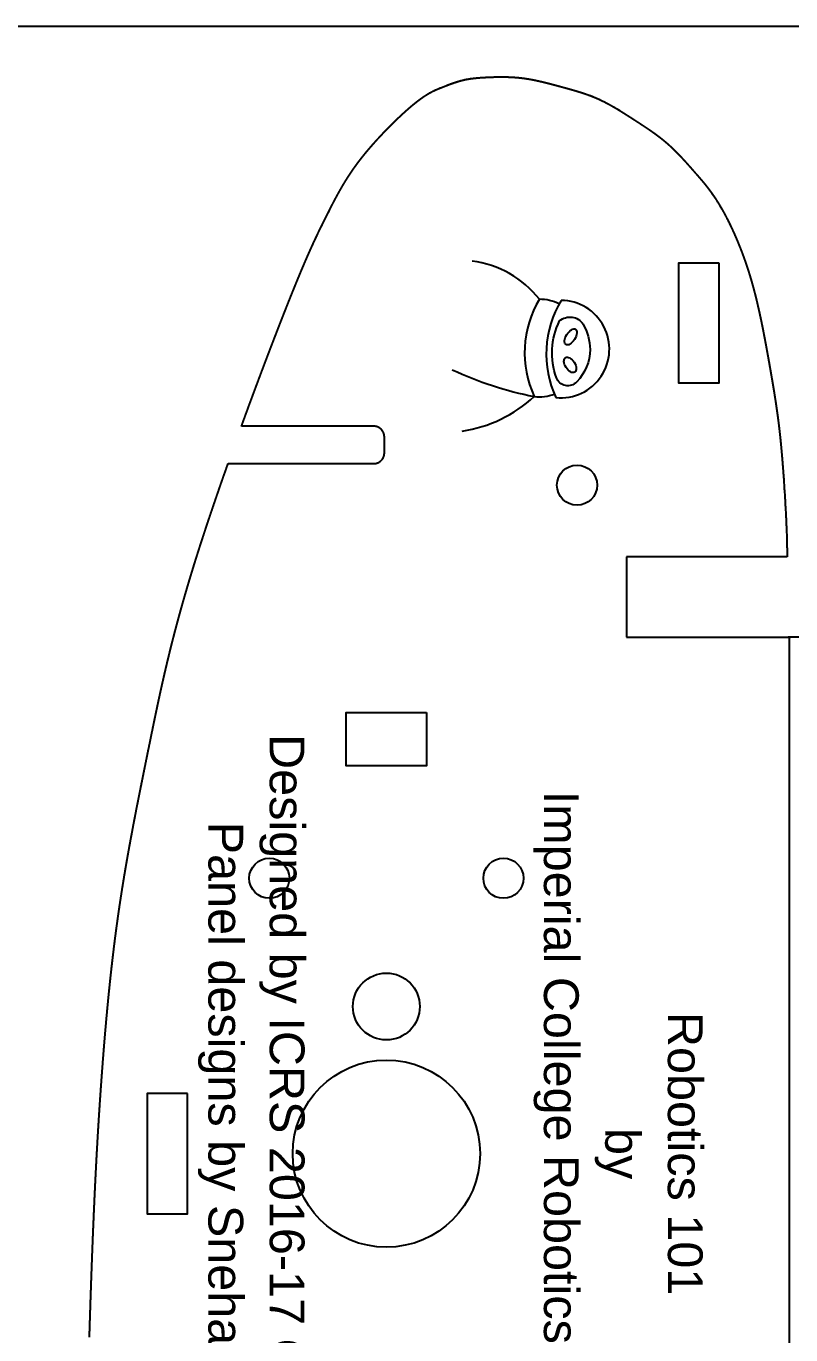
# Model space of a CAD drawing. Header units: millimetres. Extents: x -53 to 1579, y -453 to 381.
# Drawn here: x 246.3 to 303.4, y 283.4 to 381.2 of the extents above; entities that cross this region are included whole.
import ezdxf
from ezdxf.enums import TextEntityAlignment as Align

# ---------------------------------------------------------------- set-up
doc = ezdxf.new("R2010")
doc.units = ezdxf.units.MM
doc.layers.add('design4', color=5, linetype='Continuous')
doc.layers.add('Print', color=250, linetype='Continuous')
doc.layers.add('toCut', color=1, linetype='Continuous', true_color=0xff0000)
doc.styles.get("Standard").update_dxf_attribs({"font": 'Arial.ttf'})

msp = doc.modelspace()

# ---------------------------------------------------------------- linework, layer by layer
msp.add_line((-53.352, 381.237), (546.648, 381.237))
at = {"layer": 'design4', "lineweight": -3}
for points, format in [([(284.623, 360.809, 0, 0, 0.069375), (278.231, 358.968, 0, 0, 0.747241), (278.11, 355.54, 15.905, 15.905, -3.108635)], "xyseb"), ([(278.11, 355.54, 0.061553), (284.236, 353.534)], "xyb")]:
    msp.add_lwpolyline(points, format=format, dxfattribs=at)
msp.add_lwpolyline([(287.888, 358.953, -0.121417), (288.417, 357.058, -0.188102), (287.409, 354.625, -0.571144), (285.9, 354.945, -0.206129), (286.131, 359.191, -0.455702), (287.888, 358.953)], format="xyb", close=True, dxfattribs=at)
for centre, radius, start, end in [((278.584, 356.034), 7.699, 38.33535, 82.49081), ((291.255, 356.808), 7.745, 148.89367, 205.00801), ((284.582, 357.163), 3.646, 65.3329, 89.3471), ((292.88, 356.726), 7.745, 148.89367, 205.00801), ((286.207, 357.081), 3.646, 264.55457, 89.3471), ((277.352, 360.976), 10.137, 278.48283, 312.76617), ((284.582, 357.163), 3.646, 264.55457, 288.63324)]:
    msp.add_arc(centre, radius, start, end, dxfattribs=at)
for centre, major_axis, ratio in [((286.959, 357.992), (0.367, 0.576), 0.496414), ((286.918, 355.899), (-0.344, 0.543), 0.562785)]:
    msp.add_ellipse(centre, major_axis=major_axis, ratio=ratio, dxfattribs=at)
at = {"layer": 'toCut'}
for points in [[(298.032, 363.544), (298.032, 354.544), (295.032, 354.544), (295.032, 363.544)], [(298.032, 363.544), (298.032, 354.544), (295.032, 354.544), (295.032, 363.544)], [(276.184, 329.904), (276.184, 325.904), (270.184, 325.904), (270.184, 329.904)], [(258.312, 301.404), (255.312, 301.404), (255.312, 292.404), (258.312, 292.404)]]:
    msp.add_lwpolyline(points, close=True, dxfattribs=at)
for centre, radius in [((287.434, 346.904), 1.5), ((264.434, 317.504), 1.5), ((281.934, 317.504), 1.5), ((273.184, 307.904), 2.5), ((273.184, 296.904), 7)]:
    msp.add_circle(centre, radius, dxfattribs=at)
for points in [[(277.732, 376.817), (277.809, 376.847), (277.887, 376.876)], [(277.887, 376.876), (277.964, 376.905), (278.042, 376.933)], [(278.042, 376.933), (278.119, 376.961), (278.197, 376.988)], [(278.197, 376.988), (278.274, 377.015), (278.352, 377.041)], [(278.352, 377.041), (278.43, 377.066), (278.508, 377.09)], [(278.508, 377.09), (278.547, 377.102), (278.586, 377.114)], [(278.586, 377.114), (278.625, 377.125), (278.664, 377.137)], [(278.664, 377.137), (278.703, 377.148), (278.742, 377.158)], [(278.742, 377.158), (278.781, 377.169), (278.82, 377.179)], [(278.82, 377.179), (278.859, 377.189), (278.898, 377.199)], [(278.898, 377.199), (278.937, 377.208), (278.976, 377.217)], [(278.976, 377.217), (279.016, 377.226), (279.055, 377.235)], [(279.055, 377.235), (279.094, 377.243), (279.134, 377.251)], [(279.134, 377.251), (279.173, 377.259), (279.213, 377.267)], [(279.213, 377.267), (279.253, 377.274), (279.292, 377.281)], [(279.292, 377.281), (279.333, 377.288), (279.373, 377.295)], [(279.373, 377.295), (279.413, 377.301), (279.454, 377.307)], [(279.454, 377.307), (279.494, 377.313), (279.535, 377.319)], [(279.535, 377.319), (279.577, 377.325), (279.618, 377.33)], [(279.618, 377.33), (279.66, 377.335), (279.702, 377.341)], [(279.702, 377.341), (279.744, 377.345), (279.786, 377.35)], [(279.786, 377.35), (279.829, 377.355), (279.872, 377.359)], [(279.872, 377.359), (279.916, 377.363), (279.96, 377.367)], [(279.96, 377.367), (280.004, 377.371), (280.049, 377.375)], [(280.049, 377.375), (280.094, 377.379), (280.139, 377.382)], [(280.139, 377.382), (280.185, 377.386), (280.231, 377.389)], [(280.231, 377.389), (280.278, 377.392), (280.325, 377.395)], [(280.325, 377.395), (280.373, 377.398), (280.42, 377.401)], [(280.42, 377.401), (280.469, 377.404), (280.518, 377.407)], [(280.518, 377.407), (280.568, 377.409), (280.618, 377.412)], [(280.618, 377.412), (280.669, 377.414), (280.719, 377.417)], [(280.719, 377.417), (280.772, 377.419), (280.824, 377.422)], [(280.824, 377.422), (280.877, 377.424), (280.93, 377.426)], [(280.93, 377.426), (280.984, 377.428), (281.039, 377.43)], [(281.039, 377.43), (281.094, 377.432), (281.15, 377.434)], [(281.15, 377.434), (281.206, 377.435), (281.262, 377.437)], [(281.262, 377.437), (281.32, 377.438), (281.377, 377.44)], [(281.377, 377.44), (281.436, 377.441), (281.494, 377.442)], [(281.494, 377.442), (281.553, 377.443), (281.612, 377.444)], [(281.612, 377.444), (281.672, 377.444), (281.732, 377.444)], [(281.732, 377.444), (281.793, 377.444), (281.853, 377.444)], [(281.853, 377.444), (281.915, 377.444), (281.976, 377.443)], [(281.976, 377.443), (282.038, 377.442), (282.1, 377.441)], [(282.1, 377.441), (282.163, 377.44), (282.225, 377.438)], [(282.225, 377.438), (282.289, 377.436), (282.352, 377.434)], [(282.352, 377.434), (282.415, 377.431), (282.479, 377.428)], [(282.479, 377.428), (282.543, 377.425), (282.607, 377.422)], [(282.607, 377.422), (282.672, 377.418), (282.736, 377.414)], [(282.736, 377.414), (282.801, 377.409), (282.866, 377.404)], [(282.866, 377.404), (282.931, 377.399), (282.996, 377.393)], [(282.996, 377.393), (283.062, 377.387), (283.127, 377.381)], [(283.127, 377.381), (283.192, 377.374), (283.258, 377.367)], [(283.258, 377.367), (283.324, 377.359), (283.389, 377.351)], [(283.389, 377.351), (283.455, 377.342), (283.521, 377.333)], [(283.521, 377.333), (283.587, 377.323), (283.652, 377.313)], [(283.652, 377.313), (283.718, 377.303), (283.784, 377.292)], [(283.784, 377.292), (283.85, 377.281), (283.916, 377.27)], [(283.916, 377.27), (283.982, 377.258), (284.048, 377.246)], [(284.048, 377.246), (284.114, 377.233), (284.18, 377.22)], [(284.18, 377.22), (284.246, 377.207), (284.313, 377.193)], [(284.313, 377.193), (284.379, 377.179), (284.445, 377.165)], [(284.445, 377.165), (284.511, 377.151), (284.577, 377.136)], [(284.577, 377.136), (284.644, 377.121), (284.71, 377.106)], [(284.71, 377.106), (284.776, 377.091), (284.843, 377.075)], [(284.843, 377.075), (284.909, 377.059), (284.975, 377.043)], [(284.975, 377.043), (285.108, 377.01), (285.241, 376.977)], [(285.241, 376.977), (285.374, 376.942), (285.507, 376.908)], [(285.507, 376.908), (285.64, 376.873), (285.773, 376.837)], [(275.806, 375.85), (275.835, 375.871), (275.865, 375.892)], [(275.865, 375.892), (275.894, 375.912), (275.923, 375.932)], [(275.923, 375.932), (275.951, 375.951), (275.979, 375.971)], [(275.979, 375.971), (276.007, 375.99), (276.035, 376.008)], [(276.035, 376.008), (276.062, 376.026), (276.089, 376.044)], [(276.089, 376.044), (276.116, 376.061), (276.142, 376.078)], [(276.142, 376.078), (276.168, 376.095), (276.194, 376.111)], [(276.194, 376.111), (276.22, 376.127), (276.245, 376.143)], [(276.245, 376.143), (276.27, 376.158), (276.295, 376.173)], [(276.295, 376.173), (276.32, 376.187), (276.344, 376.202)], [(276.344, 376.202), (276.369, 376.216), (276.393, 376.23)], [(276.393, 376.23), (276.416, 376.243), (276.44, 376.256)], [(276.44, 376.256), (276.463, 376.269), (276.486, 376.282)], [(276.486, 376.282), (276.509, 376.294), (276.532, 376.307)], [(276.532, 376.307), (276.555, 376.318), (276.577, 376.33)], [(276.577, 376.33), (276.599, 376.341), (276.621, 376.353)], [(276.621, 376.353), (276.643, 376.364), (276.665, 376.375)], [(276.665, 376.375), (276.687, 376.385), (276.708, 376.396)], [(276.708, 376.396), (276.729, 376.406), (276.75, 376.416)], [(276.75, 376.416), (276.771, 376.426), (276.792, 376.435)], [(276.792, 376.435), (276.833, 376.454), (276.875, 376.473)], [(276.875, 376.473), (276.915, 376.49), (276.955, 376.508)], [(276.955, 376.508), (276.995, 376.524), (277.035, 376.541)], [(277.035, 376.541), (277.074, 376.557), (277.113, 376.573)], [(277.113, 376.573), (277.19, 376.604), (277.268, 376.635)], [(277.268, 376.635), (277.423, 376.696), (277.577, 376.757)], [(277.577, 376.757), (277.655, 376.787), (277.732, 376.817)], [(285.773, 376.837), (285.906, 376.801), (286.039, 376.766)], [(286.039, 376.766), (286.305, 376.693), (286.571, 376.621)], [(286.571, 376.621), (286.704, 376.584), (286.837, 376.548)], [(286.837, 376.548), (286.969, 376.51), (287.102, 376.472)], [(287.102, 376.472), (287.234, 376.434), (287.366, 376.395)], [(287.366, 376.395), (287.432, 376.375), (287.498, 376.355)], [(287.498, 376.355), (287.564, 376.334), (287.63, 376.314)], [(287.63, 376.314), (287.696, 376.293), (287.761, 376.272)], [(287.761, 376.272), (287.827, 376.251), (287.892, 376.23)], [(287.892, 376.23), (287.957, 376.208), (288.023, 376.186)], [(288.023, 376.186), (288.088, 376.163), (288.153, 376.14)], [(288.153, 376.14), (288.218, 376.117), (288.283, 376.094)], [(288.283, 376.094), (288.347, 376.07), (288.412, 376.046)], [(288.412, 376.046), (288.477, 376.021), (288.541, 375.996)], [(288.541, 375.996), (288.605, 375.971), (288.669, 375.945)], [(288.669, 375.945), (288.733, 375.919), (288.797, 375.893)], [(288.797, 375.893), (288.861, 375.865), (288.925, 375.838)], [(274.569, 374.83), (274.612, 374.869), (274.655, 374.907)], [(274.655, 374.907), (274.697, 374.945), (274.738, 374.982)], [(274.738, 374.982), (274.78, 375.018), (274.821, 375.055)], [(274.821, 375.055), (274.861, 375.09), (274.902, 375.126)], [(274.902, 375.126), (274.942, 375.16), (274.981, 375.194)], [(274.981, 375.194), (275.02, 375.227), (275.059, 375.26)], [(275.059, 375.26), (275.097, 375.293), (275.135, 375.325)], [(275.135, 375.325), (275.172, 375.355), (275.209, 375.386)], [(275.209, 375.386), (275.245, 375.416), (275.282, 375.446)], [(275.282, 375.446), (275.317, 375.475), (275.352, 375.503)], [(275.352, 375.503), (275.387, 375.531), (275.422, 375.559)], [(275.422, 375.559), (275.456, 375.585), (275.489, 375.612)], [(275.489, 375.612), (275.522, 375.638), (275.556, 375.663)], [(275.556, 375.663), (275.588, 375.688), (275.62, 375.713)], [(275.62, 375.713), (275.652, 375.736), (275.683, 375.76)], [(275.683, 375.76), (275.714, 375.783), (275.745, 375.806)], [(275.745, 375.806), (275.775, 375.828), (275.806, 375.85)], [(288.925, 375.838), (288.988, 375.81), (289.051, 375.782)], [(289.051, 375.782), (289.114, 375.753), (289.177, 375.723)], [(289.177, 375.723), (289.24, 375.693), (289.303, 375.663)], [(289.303, 375.663), (289.365, 375.632), (289.428, 375.601)], [(289.428, 375.601), (289.49, 375.57), (289.552, 375.538)], [(289.552, 375.538), (289.614, 375.505), (289.676, 375.473)], [(289.676, 375.473), (289.738, 375.44), (289.8, 375.407)], [(289.8, 375.407), (289.861, 375.373), (289.923, 375.339)], [(289.923, 375.339), (289.984, 375.304), (290.046, 375.27)], [(290.046, 375.27), (290.107, 375.234), (290.168, 375.199)], [(290.168, 375.199), (290.229, 375.164), (290.29, 375.128)], [(290.29, 375.128), (290.351, 375.092), (290.412, 375.056)], [(290.412, 375.056), (290.473, 375.019), (290.533, 374.982)], [(290.533, 374.982), (290.594, 374.945), (290.654, 374.908)], [(290.654, 374.908), (290.775, 374.833), (290.896, 374.758)], [(273.565, 373.873), (273.612, 373.92), (273.66, 373.967)], [(273.66, 373.967), (273.707, 374.014), (273.754, 374.06)], [(273.754, 374.06), (273.801, 374.106), (273.848, 374.152)], [(273.848, 374.152), (273.895, 374.197), (273.941, 374.243)], [(273.941, 374.243), (273.988, 374.287), (274.034, 374.331)], [(274.034, 374.331), (274.08, 374.375), (274.126, 374.419)], [(274.126, 374.419), (274.171, 374.462), (274.217, 374.505)], [(274.217, 374.505), (274.261, 374.547), (274.306, 374.589)], [(274.306, 374.589), (274.351, 374.63), (274.395, 374.671)], [(274.395, 374.671), (274.439, 374.711), (274.483, 374.752)], [(274.483, 374.752), (274.526, 374.791), (274.569, 374.83)], [(290.896, 374.758), (291.017, 374.682), (291.137, 374.606)], [(291.137, 374.606), (291.378, 374.452), (291.618, 374.297)], [(291.618, 374.297), (291.858, 374.142), (292.098, 373.987)], [(292.098, 373.987), (292.217, 373.909), (292.337, 373.831)], [(272.603, 372.871), (272.699, 372.974), (272.795, 373.078)], [(272.795, 373.078), (272.843, 373.129), (272.891, 373.181)], [(272.891, 373.181), (272.939, 373.231), (272.988, 373.282)], [(272.988, 373.282), (273.036, 373.333), (273.084, 373.383)], [(273.084, 373.383), (273.132, 373.433), (273.181, 373.483)], [(273.181, 373.483), (273.229, 373.533), (273.277, 373.582)], [(273.277, 373.582), (273.325, 373.631), (273.373, 373.68)], [(273.373, 373.68), (273.421, 373.729), (273.469, 373.777)], [(273.469, 373.777), (273.517, 373.825), (273.565, 373.873)], [(292.337, 373.831), (292.455, 373.752), (292.574, 373.673)], [(292.574, 373.673), (292.692, 373.593), (292.81, 373.513)], [(292.81, 373.513), (292.868, 373.472), (292.927, 373.432)], [(292.927, 373.432), (292.985, 373.391), (293.043, 373.35)], [(293.043, 373.35), (293.101, 373.309), (293.159, 373.268)], [(293.159, 373.268), (293.216, 373.226), (293.274, 373.184)], [(293.274, 373.184), (293.331, 373.142), (293.388, 373.1)], [(293.388, 373.1), (293.445, 373.057), (293.501, 373.015)], [(293.501, 373.015), (293.558, 372.972), (293.614, 372.928)], [(271.763, 371.914), (271.808, 371.968), (271.853, 372.022)], [(271.853, 372.022), (271.899, 372.075), (271.944, 372.129)], [(271.944, 372.129), (271.99, 372.182), (272.036, 372.236)], [(272.036, 372.236), (272.129, 372.342), (272.223, 372.449)], [(272.223, 372.449), (272.317, 372.555), (272.412, 372.661)], [(272.412, 372.661), (272.507, 372.766), (272.603, 372.871)], [(293.614, 372.928), (293.669, 372.885), (293.725, 372.841)], [(293.725, 372.841), (293.78, 372.797), (293.836, 372.752)], [(293.836, 372.752), (293.89, 372.707), (293.945, 372.662)], [(293.945, 372.662), (293.999, 372.617), (294.053, 372.571)], [(294.053, 372.571), (294.107, 372.525), (294.16, 372.479)], [(294.16, 372.479), (294.213, 372.432), (294.266, 372.385)], [(294.266, 372.385), (294.318, 372.337), (294.371, 372.289)], [(294.371, 372.289), (294.422, 372.241), (294.474, 372.193)], [(294.474, 372.193), (294.526, 372.144), (294.577, 372.095)], [(294.577, 372.095), (294.628, 372.046), (294.679, 371.996)], [(294.679, 371.996), (294.729, 371.946), (294.779, 371.896)], [(271.005, 370.953), (271.044, 371.006), (271.084, 371.059)], [(271.084, 371.059), (271.124, 371.112), (271.164, 371.165)], [(271.164, 371.165), (271.204, 371.218), (271.245, 371.271)], [(271.245, 371.271), (271.287, 371.325), (271.328, 371.378)], [(271.328, 371.378), (271.37, 371.431), (271.413, 371.485)], [(271.413, 371.485), (271.455, 371.539), (271.498, 371.592)], [(271.498, 371.592), (271.542, 371.646), (271.585, 371.7)], [(271.585, 371.7), (271.629, 371.753), (271.673, 371.807)], [(271.673, 371.807), (271.718, 371.861), (271.763, 371.914)], [(294.779, 371.896), (294.829, 371.846), (294.879, 371.796)], [(294.879, 371.796), (294.929, 371.745), (294.979, 371.694)], [(294.979, 371.694), (295.028, 371.643), (295.077, 371.592)], [(295.077, 371.592), (295.126, 371.54), (295.175, 371.488)], [(295.175, 371.488), (295.224, 371.436), (295.272, 371.384)], [(295.272, 371.384), (295.32, 371.332), (295.369, 371.28)], [(295.369, 371.28), (295.465, 371.174), (295.561, 371.069)], [(295.561, 371.069), (295.656, 370.962), (295.751, 370.856)], [(270.29, 369.91), (270.323, 369.962), (270.357, 370.013)], [(270.357, 370.013), (270.39, 370.065), (270.424, 370.117)], [(270.424, 370.117), (270.458, 370.168), (270.492, 370.22)], [(270.492, 370.22), (270.527, 370.272), (270.562, 370.324)], [(270.562, 370.324), (270.597, 370.376), (270.632, 370.428)], [(270.632, 370.428), (270.668, 370.48), (270.704, 370.532)], [(270.704, 370.532), (270.741, 370.585), (270.777, 370.637)], [(270.777, 370.637), (270.815, 370.69), (270.852, 370.742)], [(270.852, 370.742), (270.89, 370.795), (270.928, 370.847)], [(270.928, 370.847), (270.966, 370.9), (271.005, 370.953)], [(295.751, 370.856), (295.846, 370.749), (295.94, 370.642)], [(295.94, 370.642), (296.129, 370.427), (296.318, 370.212)], [(296.318, 370.212), (296.412, 370.104), (296.506, 369.996)], [(269.681, 368.891), (269.739, 368.992), (269.797, 369.093)], [(269.797, 369.093), (269.826, 369.144), (269.855, 369.195)], [(269.855, 369.195), (269.885, 369.246), (269.915, 369.296)], [(269.915, 369.296), (269.945, 369.347), (269.975, 369.398)], [(269.975, 369.398), (270.006, 369.449), (270.036, 369.5)], [(270.036, 369.5), (270.067, 369.551), (270.098, 369.602)], [(270.098, 369.602), (270.13, 369.654), (270.161, 369.705)], [(270.161, 369.705), (270.193, 369.756), (270.225, 369.807)], [(270.225, 369.807), (270.258, 369.859), (270.29, 369.91)], [(296.506, 369.996), (296.554, 369.941), (296.601, 369.886)], [(296.601, 369.886), (296.648, 369.83), (296.696, 369.775)], [(296.696, 369.775), (296.743, 369.718), (296.79, 369.662)], [(296.79, 369.662), (296.838, 369.605), (296.886, 369.547)], [(296.886, 369.547), (296.933, 369.489), (296.981, 369.43)], [(296.981, 369.43), (297.029, 369.37), (297.077, 369.31)], [(297.077, 369.31), (297.125, 369.249), (297.173, 369.187)], [(297.173, 369.187), (297.197, 369.156), (297.221, 369.125)], [(297.221, 369.125), (297.245, 369.093), (297.269, 369.061)], [(297.269, 369.061), (297.293, 369.029), (297.317, 368.997)], [(269.143, 367.887), (269.195, 367.987), (269.247, 368.087)], [(269.247, 368.087), (269.299, 368.187), (269.352, 368.287)], [(269.352, 368.287), (269.406, 368.388), (269.46, 368.488)], [(269.46, 368.488), (269.514, 368.589), (269.569, 368.689)], [(269.569, 368.689), (269.625, 368.79), (269.681, 368.891)], [(297.317, 368.997), (297.342, 368.964), (297.366, 368.931)], [(297.366, 368.931), (297.39, 368.898), (297.414, 368.865)], [(297.414, 368.865), (297.439, 368.831), (297.463, 368.798)], [(297.463, 368.798), (297.488, 368.764), (297.512, 368.729)], [(297.512, 368.729), (297.536, 368.695), (297.561, 368.66)], [(297.561, 368.66), (297.585, 368.624), (297.61, 368.589)], [(297.61, 368.589), (297.635, 368.553), (297.659, 368.517)], [(297.659, 368.517), (297.684, 368.481), (297.709, 368.444)], [(297.709, 368.444), (297.733, 368.407), (297.758, 368.37)], [(297.758, 368.37), (297.783, 368.332), (297.808, 368.294)], [(297.808, 368.294), (297.833, 368.256), (297.857, 368.217)], [(297.857, 368.217), (297.882, 368.178), (297.907, 368.139)], [(297.907, 368.139), (297.932, 368.099), (297.958, 368.059)], [(297.958, 368.059), (297.983, 368.019), (298.008, 367.978)], [(268.64, 366.891), (268.739, 367.09), (268.839, 367.289)], [(268.839, 367.289), (268.889, 367.388), (268.939, 367.488)], [(268.939, 367.488), (268.99, 367.588), (269.041, 367.687)], [(269.041, 367.687), (269.092, 367.787), (269.143, 367.887)], [(298.008, 367.978), (298.033, 367.937), (298.058, 367.895)], [(298.058, 367.895), (298.084, 367.853), (298.109, 367.811)], [(298.109, 367.811), (298.134, 367.768), (298.16, 367.725)], [(298.16, 367.725), (298.185, 367.681), (298.211, 367.638)], [(298.211, 367.638), (298.236, 367.593), (298.262, 367.549)], [(298.262, 367.549), (298.288, 367.503), (298.313, 367.458)], [(298.313, 367.458), (298.339, 367.412), (298.365, 367.365)], [(298.365, 367.365), (298.391, 367.318), (298.416, 367.271)], [(298.416, 367.271), (298.442, 367.223), (298.468, 367.175)], [(298.468, 367.175), (298.494, 367.127), (298.52, 367.078)], [(298.52, 367.078), (298.546, 367.029), (298.572, 366.979)], [(268.235, 366.074), (268.261, 366.127), (268.287, 366.18)], [(268.287, 366.18), (268.312, 366.233), (268.338, 366.285)], [(268.338, 366.285), (268.364, 366.337), (268.389, 366.388)], [(268.389, 366.388), (268.414, 366.439), (268.44, 366.49)], [(268.44, 366.49), (268.49, 366.591), (268.54, 366.691)], [(268.54, 366.691), (268.59, 366.791), (268.64, 366.891)], [(298.572, 366.979), (298.598, 366.929), (298.624, 366.879)], [(298.624, 366.879), (298.65, 366.828), (298.677, 366.777)], [(298.677, 366.777), (298.703, 366.725), (298.729, 366.673)], [(298.729, 366.673), (298.755, 366.62), (298.781, 366.568)], [(298.781, 366.568), (298.807, 366.515), (298.833, 366.462)], [(298.833, 366.462), (298.859, 366.408), (298.886, 366.354)], [(298.886, 366.354), (298.912, 366.299), (298.938, 366.244)], [(298.938, 366.244), (298.964, 366.189), (298.99, 366.134)], [(298.99, 366.134), (299.016, 366.078), (299.042, 366.022)], [(267.757, 365.068), (267.772, 365.101), (267.787, 365.134)], [(267.787, 365.134), (267.802, 365.166), (267.817, 365.198)], [(267.817, 365.198), (267.832, 365.23), (267.847, 365.262)], [(267.847, 365.262), (267.861, 365.294), (267.876, 365.325)], [(267.876, 365.325), (267.891, 365.356), (267.905, 365.387)], [(267.905, 365.387), (267.92, 365.418), (267.934, 365.448)], [(267.934, 365.448), (267.948, 365.478), (267.963, 365.509)], [(267.963, 365.509), (267.977, 365.538), (267.991, 365.568)], [(267.991, 365.568), (268.005, 365.598), (268.019, 365.627)], [(268.019, 365.627), (268.046, 365.685), (268.074, 365.743)], [(268.074, 365.743), (268.101, 365.799), (268.128, 365.855)], [(268.128, 365.855), (268.155, 365.911), (268.182, 365.966)], [(268.182, 365.966), (268.208, 366.02), (268.235, 366.074)], [(299.042, 366.022), (299.068, 365.965), (299.094, 365.908)], [(299.094, 365.908), (299.12, 365.851), (299.146, 365.794)], [(299.146, 365.794), (299.172, 365.736), (299.198, 365.678)], [(299.198, 365.678), (299.223, 365.619), (299.249, 365.561)], [(299.249, 365.561), (299.275, 365.501), (299.3, 365.442)], [(299.3, 365.442), (299.326, 365.382), (299.352, 365.323)], [(299.352, 365.323), (299.377, 365.262), (299.403, 365.202)], [(299.403, 365.202), (299.428, 365.141), (299.453, 365.08)], [(267.327, 364.111), (267.345, 364.152), (267.363, 364.192)], [(267.363, 364.192), (267.38, 364.232), (267.398, 364.272)], [(267.398, 364.272), (267.415, 364.311), (267.433, 364.35)], [(267.433, 364.35), (267.45, 364.389), (267.467, 364.427)], [(267.467, 364.427), (267.484, 364.465), (267.501, 364.503)], [(267.501, 364.503), (267.517, 364.541), (267.534, 364.578)], [(267.534, 364.578), (267.55, 364.615), (267.567, 364.651)], [(267.567, 364.651), (267.583, 364.687), (267.6, 364.723)], [(267.6, 364.723), (267.616, 364.759), (267.632, 364.795)], [(267.632, 364.795), (267.648, 364.829), (267.663, 364.864)], [(267.663, 364.864), (267.679, 364.899), (267.695, 364.933)], [(267.695, 364.933), (267.71, 364.967), (267.726, 365.001)], [(267.726, 365.001), (267.741, 365.034), (267.757, 365.068)], [(299.453, 365.08), (299.479, 365.018), (299.504, 364.957)], [(299.504, 364.957), (299.529, 364.895), (299.554, 364.832)], [(299.554, 364.832), (299.579, 364.77), (299.604, 364.707)], [(299.604, 364.707), (299.629, 364.644), (299.654, 364.581)], [(299.654, 364.581), (299.679, 364.517), (299.703, 364.454)], [(299.703, 364.454), (299.728, 364.389), (299.752, 364.325)], [(299.752, 364.325), (299.777, 364.26), (299.801, 364.196)], [(299.801, 364.196), (299.825, 364.131), (299.849, 364.066)], [(266.901, 363.12), (266.922, 363.17), (266.943, 363.219)], [(266.943, 363.219), (266.963, 363.267), (266.984, 363.315)], [(266.984, 363.315), (267.004, 363.362), (267.024, 363.41)], [(267.024, 363.41), (267.044, 363.456), (267.064, 363.503)], [(267.064, 363.503), (267.083, 363.549), (267.103, 363.594)], [(267.103, 363.594), (267.122, 363.639), (267.142, 363.684)], [(267.142, 363.684), (267.161, 363.728), (267.18, 363.773)], [(267.18, 363.773), (267.198, 363.816), (267.217, 363.859)], [(267.217, 363.859), (267.236, 363.902), (267.254, 363.945)], [(267.254, 363.945), (267.273, 363.987), (267.291, 364.029)], [(267.291, 364.029), (267.309, 364.07), (267.327, 364.111)], [(299.849, 364.066), (299.873, 364), (299.897, 363.934)], [(299.897, 363.934), (299.921, 363.868), (299.944, 363.802)], [(299.944, 363.802), (299.968, 363.736), (299.991, 363.669)], [(299.991, 363.669), (300.015, 363.602), (300.038, 363.535)], [(300.038, 363.535), (300.061, 363.468), (300.084, 363.4)], [(300.084, 363.4), (300.107, 363.333), (300.129, 363.265)], [(300.129, 363.265), (300.152, 363.197), (300.174, 363.129)], [(266.5, 362.156), (266.524, 362.214), (266.548, 362.271)], [(266.548, 362.271), (266.571, 362.327), (266.594, 362.384)], [(266.594, 362.384), (266.617, 362.439), (266.64, 362.495)], [(266.64, 362.495), (266.662, 362.549), (266.685, 362.604)], [(266.685, 362.604), (266.707, 362.657), (266.73, 362.711)], [(266.73, 362.711), (266.752, 362.763), (266.773, 362.816)], [(266.773, 362.816), (266.795, 362.867), (266.817, 362.919)], [(266.817, 362.919), (266.838, 362.97), (266.859, 363.021)], [(266.859, 363.021), (266.88, 363.071), (266.901, 363.12)], [(300.174, 363.129), (300.197, 363.06), (300.219, 362.992)], [(300.219, 362.992), (300.241, 362.923), (300.263, 362.854)], [(300.263, 362.854), (300.285, 362.785), (300.306, 362.715)], [(300.306, 362.715), (300.328, 362.646), (300.349, 362.576)], [(300.349, 362.576), (300.37, 362.506), (300.391, 362.436)], [(300.391, 362.436), (300.412, 362.366), (300.433, 362.296)], [(300.433, 362.296), (300.453, 362.225), (300.474, 362.155)], [(266.098, 361.164), (266.124, 361.23), (266.151, 361.296)], [(266.151, 361.296), (266.177, 361.36), (266.203, 361.425)], [(266.203, 361.425), (266.229, 361.489), (266.254, 361.552)], [(266.254, 361.552), (266.28, 361.615), (266.305, 361.677)], [(266.305, 361.677), (266.33, 361.739), (266.355, 361.8)], [(266.355, 361.8), (266.38, 361.861), (266.404, 361.921)], [(266.404, 361.921), (266.428, 361.98), (266.453, 362.04)], [(266.453, 362.04), (266.477, 362.098), (266.5, 362.156)], [(300.474, 362.155), (300.494, 362.084), (300.514, 362.013)], [(300.514, 362.013), (300.553, 361.871), (300.593, 361.728)], [(300.593, 361.728), (300.631, 361.585), (300.669, 361.442)], [(300.669, 361.442), (300.706, 361.297), (300.743, 361.153)], [(265.705, 360.179), (265.734, 360.253), (265.764, 360.327)], [(265.764, 360.327), (265.793, 360.399), (265.821, 360.472)], [(265.821, 360.472), (265.85, 360.544), (265.878, 360.615)], [(265.878, 360.615), (265.906, 360.686), (265.934, 360.756)], [(265.934, 360.756), (265.962, 360.825), (265.99, 360.894)], [(265.99, 360.894), (266.017, 360.962), (266.044, 361.03)], [(266.044, 361.03), (266.071, 361.097), (266.098, 361.164)], [(300.743, 361.153), (300.78, 361.009), (300.816, 360.864)], [(300.816, 360.864), (300.851, 360.719), (300.886, 360.574)], [(300.886, 360.574), (300.92, 360.428), (300.954, 360.283)], [(300.954, 360.283), (300.987, 360.137), (301.02, 359.992)], [(265.336, 359.239), (265.368, 359.321), (265.4, 359.402)], [(265.4, 359.402), (265.431, 359.482), (265.463, 359.562)], [(265.463, 359.562), (265.494, 359.641), (265.525, 359.72)], [(265.525, 359.72), (265.555, 359.798), (265.586, 359.876)], [(265.586, 359.876), (265.616, 359.952), (265.646, 360.028)], [(265.646, 360.028), (265.676, 360.104), (265.705, 360.179)], [(301.02, 359.992), (301.052, 359.846), (301.084, 359.7)], [(301.084, 359.7), (301.115, 359.555), (301.147, 359.409)], [(301.147, 359.409), (301.177, 359.264), (301.208, 359.119)], [(264.937, 358.21), (264.971, 358.299), (265.005, 358.387)], [(265.005, 358.387), (265.039, 358.475), (265.073, 358.562)], [(265.073, 358.562), (265.106, 358.649), (265.14, 358.735)], [(265.14, 358.735), (265.173, 358.82), (265.206, 358.906)], [(265.206, 358.906), (265.239, 358.99), (265.272, 359.074)], [(265.272, 359.074), (265.304, 359.156), (265.336, 359.239)], [(301.208, 359.119), (301.237, 358.974), (301.267, 358.829)], [(301.267, 358.829), (301.296, 358.685), (301.324, 358.541)], [(301.324, 358.541), (301.353, 358.397), (301.381, 358.254)], [(264.511, 357.101), (264.547, 357.196), (264.584, 357.291)], [(264.584, 357.291), (264.62, 357.385), (264.656, 357.479)], [(264.656, 357.479), (264.691, 357.572), (264.727, 357.665)], [(264.727, 357.665), (264.762, 357.757), (264.798, 357.849)], [(264.798, 357.849), (264.833, 357.94), (264.867, 358.031)], [(264.867, 358.031), (264.902, 358.12), (264.937, 358.21)], [(301.381, 358.254), (301.408, 358.111), (301.436, 357.968)], [(301.436, 357.968), (301.462, 357.827), (301.489, 357.685)], [(301.489, 357.685), (301.515, 357.544), (301.541, 357.404)], [(301.541, 357.404), (301.567, 357.265), (301.592, 357.125)], [(264.139, 356.124), (264.177, 356.224), (264.215, 356.323)], [(264.215, 356.323), (264.252, 356.422), (264.29, 356.52)], [(264.29, 356.52), (264.327, 356.618), (264.364, 356.716)], [(264.364, 356.716), (264.401, 356.813), (264.438, 356.91)], [(264.438, 356.91), (264.474, 357.006), (264.511, 357.101)], [(301.592, 357.125), (301.605, 357.056), (301.618, 356.987)], [(301.618, 356.987), (301.63, 356.918), (301.642, 356.85)], [(301.642, 356.85), (301.655, 356.781), (301.667, 356.713)], [(301.667, 356.713), (301.679, 356.645), (301.692, 356.577)], [(301.692, 356.577), (301.704, 356.51), (301.716, 356.442)], [(301.716, 356.442), (301.728, 356.375), (301.74, 356.308)], [(301.74, 356.308), (301.752, 356.242), (301.763, 356.175)], [(263.833, 355.312), (263.871, 355.414), (263.91, 355.517)], [(263.91, 355.517), (263.948, 355.619), (263.987, 355.721)], [(263.987, 355.721), (264.025, 355.822), (264.063, 355.923)], [(264.063, 355.923), (264.101, 356.024), (264.139, 356.124)], [(301.763, 356.175), (301.775, 356.109), (301.787, 356.043)], [(301.787, 356.043), (301.799, 355.977), (301.81, 355.911)], [(301.81, 355.911), (301.822, 355.846), (301.833, 355.781)], [(301.833, 355.781), (301.845, 355.716), (301.856, 355.651)], [(301.856, 355.651), (301.867, 355.586), (301.879, 355.522)], [(301.879, 355.522), (301.901, 355.394), (301.923, 355.266)], [(263.44, 354.262), (263.48, 354.369), (263.519, 354.475)], [(263.519, 354.475), (263.559, 354.581), (263.598, 354.686)], [(263.598, 354.686), (263.637, 354.791), (263.677, 354.896)], [(263.677, 354.896), (263.716, 355), (263.755, 355.105)], [(263.755, 355.105), (263.794, 355.208), (263.833, 355.312)], [(301.923, 355.266), (301.945, 355.14), (301.967, 355.013)], [(301.967, 355.013), (301.988, 354.888), (302.01, 354.763)], [(302.01, 354.763), (302.03, 354.639), (302.051, 354.516)], [(302.051, 354.516), (302.072, 354.393), (302.092, 354.27)], [(263.039, 353.182), (263.079, 353.291), (263.12, 353.4)], [(263.12, 353.4), (263.16, 353.509), (263.2, 353.618)], [(263.2, 353.618), (263.24, 353.726), (263.28, 353.834)], [(263.28, 353.834), (263.32, 353.941), (263.36, 354.049)], [(263.36, 354.049), (263.4, 354.156), (263.44, 354.262)], [(302.092, 354.27), (302.112, 354.149), (302.132, 354.027)], [(302.132, 354.027), (302.152, 353.907), (302.171, 353.786)], [(302.171, 353.786), (302.19, 353.667), (302.209, 353.547)], [(302.209, 353.547), (302.227, 353.428), (302.246, 353.31)], [(262.714, 352.299), (262.755, 352.41), (262.796, 352.521)], [(262.796, 352.521), (262.836, 352.632), (262.877, 352.742)], [(262.877, 352.742), (262.917, 352.853), (262.958, 352.963)], [(262.958, 352.963), (262.999, 353.072), (263.039, 353.182)], [(302.246, 353.31), (302.264, 353.192), (302.282, 353.073)], [(302.282, 353.073), (302.299, 352.956), (302.317, 352.839)], [(302.317, 352.839), (302.334, 352.722), (302.351, 352.605)], [(302.351, 352.605), (302.367, 352.489), (302.384, 352.372)], [(262.387, 351.403), (262.469, 351.628), (262.551, 351.853)], [(262.551, 351.853), (262.632, 352.076), (262.714, 352.299)], [(302.384, 352.372), (302.4, 352.256), (302.416, 352.14)], [(302.416, 352.14), (302.431, 352.025), (302.447, 351.909)], [(302.447, 351.909), (302.462, 351.793), (302.477, 351.678)], [(302.477, 351.678), (302.491, 351.563), (302.506, 351.447)], [(302.506, 351.447), (302.52, 351.332), (302.534, 351.217)], [(262.355, 351.316), (262.371, 351.36), (262.387, 351.403)], [(302.534, 351.217), (302.547, 351.101), (302.56, 350.986)], [(302.56, 350.986), (302.573, 350.87), (302.586, 350.755)], [(302.586, 350.755), (302.599, 350.639), (302.611, 350.524)], [(302.611, 350.524), (302.623, 350.408), (302.635, 350.293)], [(302.635, 350.293), (302.646, 350.177), (302.658, 350.062)], [(302.658, 350.062), (302.669, 349.946), (302.68, 349.831)], [(302.68, 349.831), (302.701, 349.599), (302.722, 349.368)], [(261.242, 348.207), (261.297, 348.362), (261.352, 348.516)], [(302.722, 349.368), (302.742, 349.136), (302.762, 348.905)], [(302.762, 348.905), (302.781, 348.673), (302.799, 348.441)], [(260.92, 347.29), (261.001, 347.519), (261.081, 347.748)], [(261.081, 347.748), (261.161, 347.978), (261.242, 348.207)], [(302.799, 348.441), (302.817, 348.21), (302.835, 347.978)], [(302.835, 347.978), (302.852, 347.746), (302.869, 347.514)], [(302.869, 347.514), (303.134, 343.736), (303.134, 341.543)], [(260.604, 346.376), (260.682, 346.604), (260.761, 346.832)], [(260.761, 346.832), (260.841, 347.061), (260.92, 347.29)], [(260.293, 345.469), (260.37, 345.695), (260.447, 345.921)], [(260.447, 345.921), (260.526, 346.149), (260.604, 346.376)], [(259.915, 344.349), (259.952, 344.461), (259.99, 344.572)], [(259.99, 344.572), (260.027, 344.683), (260.065, 344.795)], [(260.065, 344.795), (260.102, 344.907), (260.14, 345.019)], [(260.14, 345.019), (260.178, 345.131), (260.216, 345.244)], [(260.216, 345.244), (260.255, 345.356), (260.293, 345.469)], [(259.623, 343.469), (259.659, 343.578), (259.695, 343.688)], [(259.695, 343.688), (259.731, 343.797), (259.768, 343.907)], [(259.768, 343.907), (259.804, 344.018), (259.841, 344.128)], [(259.841, 344.128), (259.878, 344.239), (259.915, 344.349)], [(259.272, 342.392), (259.307, 342.499), (259.341, 342.605)], [(259.341, 342.605), (259.376, 342.712), (259.41, 342.819)], [(259.41, 342.819), (259.445, 342.927), (259.481, 343.035)], [(259.481, 343.035), (259.516, 343.143), (259.551, 343.251)], [(259.551, 343.251), (259.587, 343.36), (259.623, 343.469)], [(259.005, 341.554), (259.038, 341.658), (259.071, 341.761)], [(259.071, 341.761), (259.104, 341.866), (259.137, 341.97)], [(259.137, 341.97), (259.171, 342.075), (259.204, 342.181)], [(259.204, 342.181), (259.238, 342.286), (259.272, 342.392)], [(258.689, 340.539), (258.72, 340.639), (258.751, 340.739)], [(258.751, 340.739), (258.782, 340.839), (258.813, 340.94)], [(258.813, 340.94), (258.845, 341.042), (258.876, 341.143)], [(258.876, 341.143), (258.908, 341.246), (258.94, 341.348)], [(258.94, 341.348), (258.973, 341.451), (259.005, 341.554)], [(291.14, 341.543), (291.14, 338.543), (291.14, 335.543)], [(258.394, 339.559), (258.422, 339.656), (258.451, 339.752)], [(258.451, 339.752), (258.48, 339.849), (258.51, 339.947)], [(258.51, 339.947), (258.539, 340.045), (258.569, 340.143)], [(258.569, 340.143), (258.599, 340.241), (258.629, 340.34)], [(258.629, 340.34), (258.659, 340.439), (258.689, 340.539)], [(258.117, 338.613), (258.144, 338.707), (258.171, 338.8)], [(258.171, 338.8), (258.198, 338.894), (258.225, 338.988)], [(258.225, 338.988), (258.253, 339.082), (258.281, 339.177)], [(258.281, 339.177), (258.309, 339.272), (258.337, 339.367)], [(258.337, 339.367), (258.365, 339.463), (258.394, 339.559)], [(257.857, 337.699), (257.882, 337.789), (257.908, 337.879)], [(257.908, 337.879), (257.933, 337.97), (257.959, 338.061)], [(257.959, 338.061), (257.985, 338.153), (258.011, 338.244)], [(258.011, 338.244), (258.037, 338.336), (258.063, 338.428)], [(258.063, 338.428), (258.09, 338.521), (258.117, 338.613)], [(257.567, 336.64), (257.59, 336.727), (257.614, 336.814)], [(257.614, 336.814), (257.637, 336.901), (257.661, 336.989)], [(257.661, 336.989), (257.685, 337.077), (257.709, 337.165)], [(257.709, 337.165), (257.733, 337.253), (257.758, 337.342)], [(257.758, 337.342), (257.782, 337.431), (257.807, 337.52)], [(257.807, 337.52), (257.832, 337.609), (257.857, 337.699)], [(257.298, 335.62), (257.32, 335.703), (257.341, 335.787)], [(257.341, 335.787), (257.363, 335.872), (257.385, 335.956)], [(257.385, 335.956), (257.408, 336.041), (257.43, 336.125)], [(257.43, 336.125), (257.452, 336.211), (257.475, 336.296)], [(257.475, 336.296), (257.498, 336.382), (257.521, 336.468)], [(257.521, 336.468), (257.544, 336.554), (257.567, 336.64)], [(257.048, 334.634), (257.068, 334.715), (257.089, 334.796)], [(257.089, 334.796), (257.109, 334.877), (257.129, 334.959)], [(257.129, 334.959), (257.15, 335.041), (257.171, 335.123)], [(257.171, 335.123), (257.192, 335.205), (257.213, 335.287)], [(257.213, 335.287), (257.234, 335.37), (257.255, 335.453)], [(257.255, 335.453), (257.276, 335.536), (257.298, 335.62)], [(303.296, 335.543), (303.296, 262.693), (303.296, 189.844)], [(256.815, 333.678), (256.834, 333.757), (256.853, 333.835)], [(256.853, 333.835), (256.872, 333.914), (256.891, 333.993)], [(256.891, 333.993), (256.911, 334.073), (256.93, 334.152)], [(256.93, 334.152), (256.949, 334.232), (256.969, 334.312)], [(256.969, 334.312), (256.989, 334.392), (257.008, 334.472)], [(257.008, 334.472), (257.028, 334.553), (257.048, 334.634)], [(256.598, 332.749), (256.633, 332.903), (256.669, 333.056)], [(256.669, 333.056), (256.705, 333.211), (256.741, 333.366)], [(256.741, 333.366), (256.76, 333.444), (256.778, 333.522)], [(256.778, 333.522), (256.797, 333.6), (256.815, 333.678)], [(256.326, 331.546), (256.359, 331.695), (256.392, 331.844)], [(256.392, 331.844), (256.426, 331.994), (256.459, 332.143)], [(256.459, 332.143), (256.494, 332.294), (256.528, 332.445)], [(256.528, 332.445), (256.563, 332.597), (256.598, 332.749)], [(256.135, 330.665), (256.166, 330.811), (256.198, 330.957)], [(256.198, 330.957), (256.23, 331.104), (256.262, 331.251)], [(256.262, 331.251), (256.294, 331.399), (256.326, 331.546)], [(255.951, 329.798), (255.982, 329.942), (256.012, 330.086)], [(256.012, 330.086), (256.043, 330.23), (256.073, 330.375)], [(256.073, 330.375), (256.104, 330.52), (256.135, 330.665)], [(255.715, 328.657), (255.744, 328.799), (255.774, 328.941)], [(255.774, 328.941), (255.803, 329.084), (255.832, 329.226)], [(255.832, 329.226), (255.862, 329.369), (255.892, 329.512)], [(255.892, 329.512), (255.922, 329.655), (255.951, 329.798)], [(255.484, 327.526), (255.541, 327.808), (255.599, 328.091)], [(255.599, 328.091), (255.657, 328.374), (255.715, 328.657)], [(255.253, 326.395), (255.369, 326.96), (255.484, 327.526)], [(255.024, 325.264), (255.139, 325.83), (255.253, 326.395)], [(254.797, 324.133), (254.911, 324.698), (255.024, 325.264)], [(254.684, 323.566), (254.741, 323.849), (254.797, 324.133)], [(254.573, 322.999), (254.629, 323.283), (254.684, 323.566)], [(254.353, 321.864), (254.408, 322.148), (254.462, 322.432)], [(254.462, 322.432), (254.518, 322.716), (254.573, 322.999)], [(254.138, 320.726), (254.192, 321.011), (254.245, 321.295)], [(254.245, 321.295), (254.299, 321.58), (254.353, 321.864)], [(253.93, 319.586), (253.982, 319.871), (254.033, 320.156)], [(254.033, 320.156), (254.086, 320.441), (254.138, 320.726)], [(253.829, 319.014), (253.879, 319.3), (253.93, 319.586)], [(253.632, 317.868), (253.68, 318.155), (253.729, 318.441)], [(253.729, 318.441), (253.779, 318.728), (253.829, 319.014)], [(253.444, 316.718), (253.49, 317.005), (253.537, 317.293)], [(253.537, 317.293), (253.584, 317.581), (253.632, 317.868)], [(253.353, 316.141), (253.399, 316.429), (253.444, 316.718)], [(253.181, 314.983), (253.223, 315.273), (253.266, 315.563)], [(253.266, 315.563), (253.31, 315.852), (253.353, 316.141)], [(253.019, 313.82), (253.059, 314.111), (253.099, 314.402)], [(253.099, 314.402), (253.14, 314.693), (253.181, 314.983)], [(252.867, 312.652), (252.905, 312.945), (252.942, 313.237)], [(252.942, 313.237), (252.98, 313.529), (253.019, 313.82)], [(252.795, 312.067), (252.831, 312.359), (252.867, 312.652)], [(252.658, 310.891), (252.692, 311.185), (252.726, 311.479)], [(252.726, 311.479), (252.76, 311.773), (252.795, 312.067)], [(252.529, 309.71), (252.561, 310.005), (252.593, 310.301)], [(252.593, 310.301), (252.625, 310.596), (252.658, 310.891)], [(252.468, 309.117), (252.499, 309.414), (252.529, 309.71)], [(252.351, 307.929), (252.38, 308.226), (252.409, 308.524)], [(252.409, 308.524), (252.438, 308.821), (252.468, 309.117)], [(252.296, 307.333), (252.323, 307.631), (252.351, 307.929)], [(252.189, 306.136), (252.215, 306.436), (252.241, 306.735)], [(252.241, 306.735), (252.268, 307.034), (252.296, 307.333)], [(252.088, 304.935), (252.113, 305.236), (252.138, 305.536)], [(252.138, 305.536), (252.163, 305.836), (252.189, 306.136)], [(252.04, 304.333), (252.064, 304.634), (252.088, 304.935)], [(251.947, 303.124), (251.97, 303.426), (251.993, 303.729)], [(251.993, 303.729), (252.017, 304.031), (252.04, 304.333)], [(251.859, 301.91), (251.881, 302.214), (251.903, 302.518)], [(251.903, 302.518), (251.925, 302.821), (251.947, 303.124)], [(251.816, 301.299), (251.827, 301.452), (251.837, 301.605)], [(251.837, 301.605), (251.848, 301.757), (251.859, 301.91)], [(251.754, 300.374), (251.764, 300.529), (251.774, 300.683)], [(251.774, 300.683), (251.785, 300.838), (251.795, 300.992)], [(251.795, 300.992), (251.806, 301.145), (251.816, 301.299)], [(251.693, 299.435), (251.703, 299.592), (251.713, 299.75)], [(251.713, 299.75), (251.723, 299.906), (251.733, 300.063)], [(251.733, 300.063), (251.744, 300.218), (251.754, 300.374)], [(251.635, 298.478), (251.644, 298.638), (251.654, 298.799)], [(251.654, 298.799), (251.664, 298.959), (251.674, 299.118)], [(251.674, 299.118), (251.684, 299.276), (251.693, 299.435)], [(251.578, 297.497), (251.587, 297.662), (251.597, 297.827)], [(251.597, 297.827), (251.606, 297.99), (251.616, 298.154)], [(251.616, 298.154), (251.625, 298.316), (251.635, 298.478)], [(251.522, 296.49), (251.527, 296.575), (251.531, 296.66)], [(251.531, 296.66), (251.536, 296.744), (251.541, 296.829)], [(251.541, 296.829), (251.545, 296.913), (251.55, 296.997)], [(251.55, 296.997), (251.555, 297.081), (251.559, 297.165)], [(251.559, 297.165), (251.569, 297.331), (251.578, 297.497)], [(251.468, 295.451), (251.473, 295.538), (251.477, 295.626)], [(251.477, 295.626), (251.482, 295.713), (251.486, 295.801)], [(251.486, 295.801), (251.491, 295.888), (251.495, 295.974)], [(251.495, 295.974), (251.5, 296.061), (251.504, 296.147)], [(251.504, 296.147), (251.509, 296.233), (251.513, 296.319)], [(251.513, 296.319), (251.518, 296.404), (251.522, 296.49)], [(251.424, 294.557), (251.428, 294.648), (251.433, 294.738)], [(251.433, 294.738), (251.437, 294.828), (251.442, 294.918)], [(251.442, 294.918), (251.446, 295.007), (251.45, 295.096)], [(251.45, 295.096), (251.455, 295.185), (251.459, 295.274)], [(251.459, 295.274), (251.464, 295.362), (251.468, 295.451)], [(251.38, 293.636), (251.385, 293.729), (251.389, 293.823)], [(251.389, 293.823), (251.393, 293.915), (251.398, 294.008)], [(251.398, 294.008), (251.402, 294.1), (251.406, 294.192)], [(251.406, 294.192), (251.411, 294.284), (251.415, 294.375)], [(251.415, 294.375), (251.42, 294.466), (251.424, 294.557)], [(251.329, 292.491), (251.333, 292.588), (251.338, 292.685)], [(251.338, 292.685), (251.342, 292.781), (251.346, 292.878)], [(251.346, 292.878), (251.35, 292.974), (251.355, 293.069)], [(251.355, 293.069), (251.359, 293.164), (251.363, 293.259)], [(251.363, 293.259), (251.367, 293.354), (251.372, 293.448)], [(251.372, 293.448), (251.376, 293.542), (251.38, 293.636)], [(251.295, 291.701), (251.299, 291.801), (251.304, 291.901)], [(251.304, 291.901), (251.308, 292), (251.312, 292.099)], [(251.312, 292.099), (251.316, 292.197), (251.321, 292.296)], [(251.321, 292.296), (251.325, 292.393), (251.329, 292.491)], [(251.253, 290.682), (251.257, 290.785), (251.262, 290.889)], [(251.262, 290.889), (251.266, 290.991), (251.27, 291.094)], [(251.27, 291.094), (251.274, 291.196), (251.278, 291.298)], [(251.278, 291.298), (251.283, 291.399), (251.287, 291.5)], [(251.287, 291.5), (251.291, 291.601), (251.295, 291.701)], [(251.212, 289.625), (251.216, 289.732), (251.22, 289.84)], [(251.22, 289.84), (251.224, 289.946), (251.228, 290.053)], [(251.228, 290.053), (251.232, 290.158), (251.237, 290.264)], [(251.237, 290.264), (251.241, 290.369), (251.245, 290.474)], [(251.245, 290.474), (251.249, 290.578), (251.253, 290.682)], [(251.179, 288.751), (251.183, 288.861), (251.187, 288.972)], [(251.187, 288.972), (251.191, 289.081), (251.195, 289.191)], [(251.195, 289.191), (251.199, 289.3), (251.203, 289.409)], [(251.203, 289.409), (251.208, 289.517), (251.212, 289.625)], [(251.138, 287.619), (251.142, 287.734), (251.146, 287.849)], [(251.146, 287.849), (251.15, 287.963), (251.154, 288.077)], [(251.154, 288.077), (251.158, 288.19), (251.162, 288.303)], [(251.162, 288.303), (251.166, 288.415), (251.17, 288.528)], [(251.17, 288.528), (251.175, 288.639), (251.179, 288.751)], [(251.105, 286.682), (251.109, 286.8), (251.113, 286.919)], [(251.113, 286.919), (251.117, 287.037), (251.121, 287.154)], [(251.121, 287.154), (251.125, 287.271), (251.129, 287.388)], [(251.129, 287.388), (251.134, 287.503), (251.138, 287.619)], [(251.072, 285.716), (251.076, 285.838), (251.08, 285.96)], [(251.08, 285.96), (251.084, 286.081), (251.089, 286.203)], [(251.089, 286.203), (251.093, 286.323), (251.097, 286.443)], [(251.097, 286.443), (251.101, 286.562), (251.105, 286.682)], [(251.04, 284.723), (251.044, 284.848), (251.048, 284.974)], [(251.048, 284.974), (251.052, 285.098), (251.056, 285.223)], [(251.056, 285.223), (251.06, 285.347), (251.064, 285.47)], [(251.064, 285.47), (251.068, 285.593), (251.072, 285.716)], [(251.008, 283.702), (251.012, 283.831), (251.016, 283.96)], [(251.016, 283.96), (251.02, 284.088), (251.024, 284.216)], [(251.024, 284.216), (251.028, 284.343), (251.032, 284.47)], [(251.032, 284.47), (251.036, 284.596), (251.04, 284.723)], [(250.992, 283.182), (250.996, 283.313), (251, 283.443)], [(251, 283.443), (251.004, 283.573), (251.008, 283.702)]]:
    msp.add_open_spline(points, degree=2, dxfattribs=at)
msp.add_rational_spline([(261.352, 348.516), (263.092, 348.516), (264.832, 348.516), (266.682, 348.516), (268.532, 348.516), (270.382, 348.516), (272.232, 348.516), (273.032, 348.516), (273.032, 349.316), (273.032, 349.616), (273.032, 349.916), (273.032, 350.216), (273.032, 350.516), (273.032, 351.316), (272.232, 351.316), (270.382, 351.316), (268.532, 351.316), (266.682, 351.316), (264.832, 351.316), (263.593, 351.316), (262.355, 351.316)], [1, 1, 1, 1, 1, 1, 1, 0.707106781187, 1, 1, 1, 1, 1, 0.707106781187, 1, 1, 1, 1, 1, 1, 1], degree=2, knots=[1007, 1007, 1007, 1008, 1008, 1009, 1009, 1010, 1010, 1011.570796, 1011.570796, 1012.570796, 1012.570796, 1013.570796, 1013.570796, 1015.141593, 1015.141593, 1016.141593, 1016.141593, 1017.141593, 1017.141593, 1018.141593, 1018.141593, 1018.141593], dxfattribs=at)
for points, knots in [([(303.134, 341.543), (298.604, 341.543), (294.073, 341.543), (292.607, 341.543), (291.14, 341.543)], [1, 1, 1, 2, 2, 3, 3, 3]), ([(291.14, 335.543), (292.607, 335.543), (294.073, 335.543), (298.641, 335.543), (303.208, 335.543), (303.252, 335.543), (303.296, 335.543)], [4, 4, 4, 5, 5, 6, 6, 7, 7, 7]), ([(315.453, 335.543), (313.986, 335.543), (312.52, 335.543), (307.952, 335.543), (303.385, 335.543), (303.341, 335.543), (303.296, 335.543)], [4, 4, 4, 5, 5, 6, 6, 7, 7, 7])]:
    msp.add_open_spline(points, degree=2, knots=knots, dxfattribs=at)

# ---------------------------------------------------------------- texts
at = {"layer": 'Print'}
for s, height, p in [('Designed by ICRS 2016-17 Committee', 2.59946, (264.463, 296.904)), ('Imperial College Robotics Society', 2.59946, (284.959, 296.904)), ('Panel designs by Sneha Wagh', 2.59946, (259.88, 296.904)), ('Robotics 101', 2.59946, (294.222, 296.904)), ('by', 2.5995, (289.542, 296.904))]:
    msp.add_text(s, height=height, rotation=270, dxfattribs=at).set_placement(p, align=Align.CENTER)

doc.saveas('drawing.dxf')
